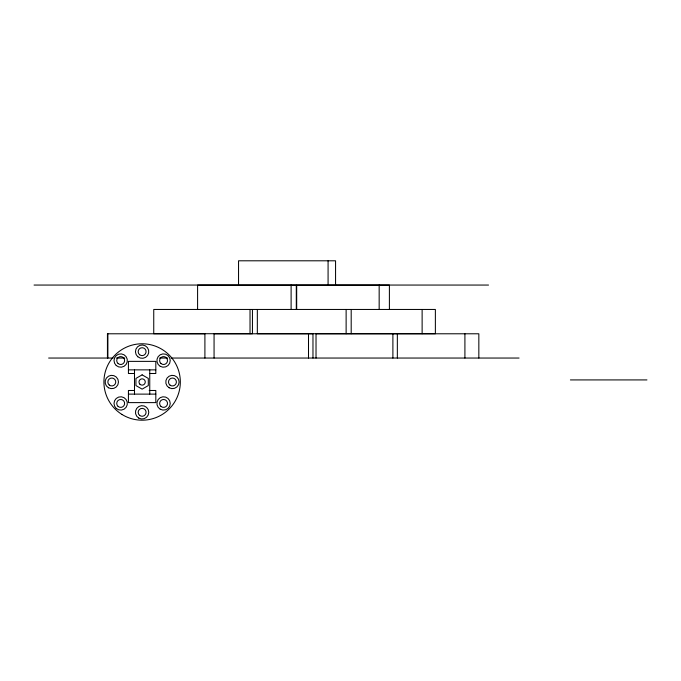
<?xml version="1.0" encoding="UTF-8"?>
<svg xmlns="http://www.w3.org/2000/svg" width="681" height="681" viewBox="0 0 681 681"><rect width="100%" height="100%" fill="white"/><g stroke="black" fill="none" stroke-linecap="round" stroke-linejoin="round"><path stroke-width="1.02" d="M34.05 285.058L238.324 285.058M488.532 285.058L238.546 285.058L238.546 260.797L335.563 260.797L335.563 285.058M48.632 358.044L113.165 358.044M116.323 358.044L124.759 358.044M159.567 358.044L167.56 358.044M171.161 358.044L519.058 358.044M128.428 369.86L155.813 369.86M134.498 373.503L128.428 373.503L128.428 361.373L155.813 361.373L155.813 373.503L149.539 373.503M570.414 379.921L646.95 379.921M134.498 390.485L128.428 390.485L128.428 402.616L155.813 402.616L155.813 390.485L149.182 390.485M128.428 394.12L155.813 394.12M478.837 358.044L478.837 333.784L316.027 333.784L316.027 358.044M464.91 333.784L464.91 358.044M422.126 309.455L422.126 333.716M397.346 333.784L397.346 358.044M392.894 333.784L392.894 358.044M389.396 309.387L389.396 285.126L296.686 285.126L296.686 309.387M379.164 285.126L379.164 309.387M351.192 309.455L351.192 333.716M346.127 309.455L346.127 333.716M328.08 260.797L328.08 285.058M312.971 358.044L312.971 333.784L214.064 333.784L214.064 358.044M308.502 333.784L308.502 358.044M296.295 309.387L296.295 285.126L197.592 285.126L197.592 309.387M291.11 285.126L291.11 309.387M257.333 309.455L257.333 333.716L435.372 333.716L435.372 309.455L153.744 309.455L153.744 333.716L252.447 333.716L252.447 309.455M250.029 309.455L250.029 333.716M204.904 358.044L204.904 333.784L107.445 333.784L107.445 358.044M149.752 369.86L149.752 394.12M134.498 369.86L134.498 394.12M107.887 333.784L107.887 358.044M142.125 374.848L135.936 378.423L135.936 385.565L142.125 389.14L148.305 385.565L148.305 378.423L142.125 374.848M139.852 384.169A3.15 3.15 0 0 0 145.147 382.875A3.15 3.15 0 0 0 141.376 378.934A3.15 3.15 0 0 0 139.852 384.169M121.865 414.388A38.213 38.213 0 0 0 180.312 383.335A38.213 38.213 0 0 0 124.197 348.246A38.213 38.213 0 0 0 121.865 414.388M137.792 356.742A6.674 6.674 0 0 0 148.679 352.877A6.674 6.674 0 0 0 139.894 345.378A6.674 6.674 0 0 0 137.792 356.742M160.231 366.327A6.674 6.674 0 0 0 170.241 360.547A6.674 6.674 0 0 0 160.231 354.767A6.674 6.674 0 0 0 160.231 366.327M169.109 387.77A6.674 6.674 0 0 0 179.12 381.99A6.674 6.674 0 0 0 169.109 376.218A6.674 6.674 0 0 0 169.109 387.77M160.231 409.213A6.674 6.674 0 0 0 170.241 403.433A6.674 6.674 0 0 0 160.231 397.661A6.674 6.674 0 0 0 160.231 409.213M138.788 418.1A6.674 6.674 0 0 0 148.79 412.32A6.674 6.674 0 0 0 138.788 406.54A6.674 6.674 0 0 0 138.788 418.1M116.23 408.413A6.674 6.674 0 0 0 127.211 404.803A6.674 6.674 0 0 0 118.596 397.1A6.674 6.674 0 0 0 116.23 408.413M108.458 387.77A6.674 6.674 0 0 0 118.468 381.99A6.674 6.674 0 0 0 108.458 376.218A6.674 6.674 0 0 0 108.458 387.77M116.23 365.518A6.674 6.674 0 0 0 127.211 361.917A6.674 6.674 0 0 0 118.596 354.214A6.674 6.674 0 0 0 116.23 365.518M109.3 385.063A3.958 3.958 0 0 0 115.702 382.62A3.958 3.958 0 0 0 110.382 378.295A3.958 3.958 0 0 0 109.3 385.063M118.111 406.446A3.958 3.958 0 0 0 124.572 404.148A3.958 3.958 0 0 0 119.354 399.713A3.958 3.958 0 0 0 118.111 406.446M139.631 415.393A3.958 3.958 0 0 0 146.032 412.941A3.958 3.958 0 0 0 140.712 408.626A3.958 3.958 0 0 0 139.631 415.393M161.005 406.446A3.958 3.958 0 0 0 167.458 404.148A3.958 3.958 0 0 0 162.24 399.713A3.958 3.958 0 0 0 161.005 406.446M169.952 385.063A3.958 3.958 0 0 0 176.353 382.62A3.958 3.958 0 0 0 171.033 378.295A3.958 3.958 0 0 0 169.952 385.063M161.005 363.56A3.958 3.958 0 0 0 167.458 361.262A3.958 3.958 0 0 0 162.24 356.818A3.958 3.958 0 0 0 161.005 363.56M139.631 354.741A3.958 3.958 0 0 0 146.032 352.29A3.958 3.958 0 0 0 140.712 347.974A3.958 3.958 0 0 0 139.631 354.741M118.111 363.56A3.958 3.958 0 0 0 124.572 361.262A3.958 3.958 0 0 0 119.354 356.818A3.958 3.958 0 0 0 118.111 363.56"/></g></svg>
